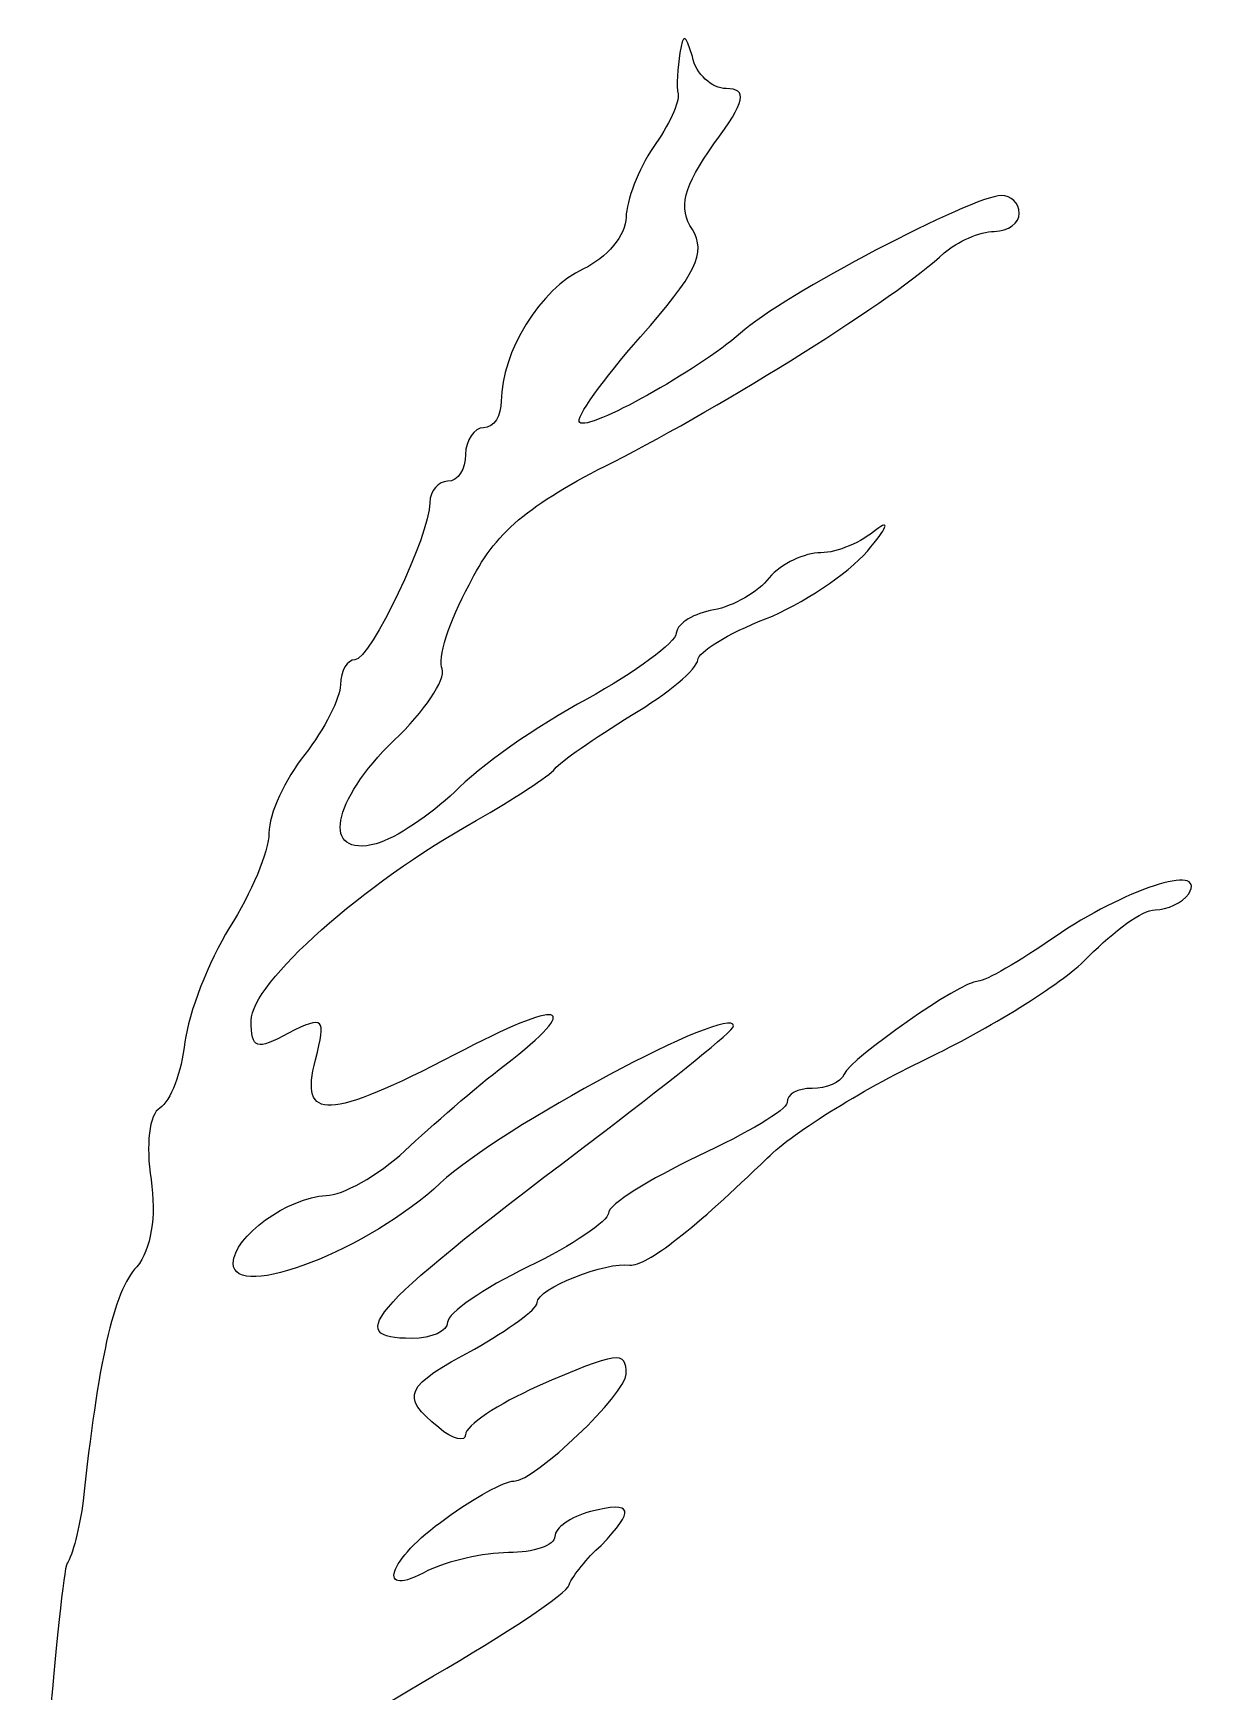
# Model space of a CAD drawing. Extents: x 0 to 69.4, y 0 to 30.3.
# Drawn here: x 61.368 to 62.509, y 27.136 to 28.748 of the extents above; entities that cross this region are included whole.
import ezdxf

# ---------------------------------------------------------------- set-up
doc = ezdxf.new("R2010")
doc.units = 0
doc.header["$MEASUREMENT"] = 0
doc.layers.get('0').update_dxf_attribs({"linetype": 'CONTINUOUS'})

msp = doc.modelspace()

# ---------------------------------------------------------------- linework, layer by layer
at = {"color": 0, "linetype": 'CONTINUOUS'}
msp.add_line((61.9968, 28.7293), (61.9968, 28.7293), dxfattribs=at)
for points in [[(62.009, 28.7258), (62.0021, 28.7485), (62.0003, 28.7485), (61.9968, 28.7293)], [(61.9968, 28.7293), (61.9951, 28.7154), (61.9933, 28.6964), (61.9951, 28.6894)], [(62.0419, 28.6946), (62.0281, 28.6946), (62.0125, 28.7085), (62.009, 28.7258)], [(62.0299, 28.6408), (62.0611, 28.6825), (62.0628, 28.6946), (62.0419, 28.6946)], [(61.9951, 28.6894), (61.9968, 28.6825), (61.9864, 28.6582), (61.9708, 28.6374)], [(61.9708, 28.6374), (61.9569, 28.6165), (61.9447, 28.5853), (61.9447, 28.5697)], [(62.009, 28.5575), (61.9951, 28.5783), (62.0003, 28.5992), (62.0299, 28.6408)], [(62.3093, 28.5906), (62.2815, 28.5906), (62.0958, 28.4933), (62.0558, 28.4568)], [(62.3267, 28.5732), (62.3267, 28.5836), (62.3181, 28.5906), (62.3093, 28.5906)], [(61.9447, 28.5697), (61.9447, 28.5524), (61.9257, 28.5297), (61.9031, 28.5193)], [(62.3024, 28.5558), (62.3163, 28.5558), (62.3267, 28.5644), (62.3267, 28.5732)], [(61.9586, 28.4533), (62.0125, 28.5142), (62.0229, 28.535), (62.009, 28.5575)], [(62.2538, 28.535), (62.266, 28.5454), (62.2885, 28.5558), (62.3024, 28.5558)], [(61.9326, 28.3318), (62.0385, 28.3857), (62.2086, 28.4915), (62.2538, 28.535)], [(61.9031, 28.5193), (61.8615, 28.5003), (61.8233, 28.4378), (61.8233, 28.3908)], [(61.8996, 28.37), (61.8944, 28.3735), (61.9222, 28.4117), (61.9586, 28.4533)], [(62.0558, 28.4568), (62.0142, 28.4204), (61.9083, 28.3614), (61.8996, 28.37)], [(61.8233, 28.3908), (61.8233, 28.3769), (61.8164, 28.3649), (61.806, 28.3649)], [(61.806, 28.3649), (61.7972, 28.3649), (61.7886, 28.3526), (61.7886, 28.3388)], [(61.7886, 28.3388), (61.7886, 28.3249), (61.7817, 28.3128), (61.7712, 28.3128)], [(61.7921, 28.2121), (61.8164, 28.2624), (61.8493, 28.2901), (61.9326, 28.3318)], [(61.7712, 28.3128), (61.7625, 28.3128), (61.7539, 28.304), (61.7539, 28.2919)], [(61.7539, 28.2919), (61.7539, 28.2607), (61.6965, 28.1392), (61.681, 28.1392)], [(62.1792, 28.245), (62.1982, 28.2676), (62.2017, 28.2763), (62.1878, 28.2658)], [(62.1878, 28.2658), (62.1739, 28.2538), (62.1496, 28.2433), (62.134, 28.2433)], [(62.0801, 28.179), (62.1149, 28.1929), (62.16, 28.2225), (62.1792, 28.245)], [(62.134, 28.2433), (62.1183, 28.2433), (62.0958, 28.2329), (62.0836, 28.219)], [(61.766, 28.1304), (61.7608, 28.1392), (61.7729, 28.1774), (61.7921, 28.2121)], [(62.0836, 28.219), (62.0732, 28.2051), (62.0489, 28.1913), (62.0299, 28.1878)], [(62.0299, 28.1878), (62.0107, 28.1843), (61.9951, 28.1756), (61.9933, 28.1651)], [(62.0142, 28.1392), (62.0142, 28.1461), (62.0437, 28.1651), (62.0801, 28.179)], [(61.9933, 28.1651), (61.9933, 28.1565), (61.9535, 28.1269), (61.9065, 28.101)], [(61.681, 28.1392), (61.674, 28.1392), (61.6671, 28.1288), (61.6671, 28.1149)], [(61.7192, 28.061), (61.7486, 28.0888), (61.7694, 28.12), (61.766, 28.1304)], [(61.95, 28.0853), (61.9847, 28.1061), (62.0142, 28.1304), (62.0142, 28.1392)], [(61.6671, 28.1149), (61.6671, 28.1026), (61.6514, 28.0714), (61.6324, 28.0471)], [(61.9065, 28.101), (61.8581, 28.0749), (61.8007, 28.035), (61.7782, 28.0107)], [(61.8754, 28.0332), (61.8806, 28.0401), (61.9135, 28.0628), (61.95, 28.0853)], [(61.6324, 28.0471), (61.6132, 28.0228), (61.5976, 27.9899), (61.5976, 27.9707)], [(61.7018, 27.9603), (61.6479, 27.9464), (61.6583, 28.0019), (61.7192, 28.061)], [(61.799, 27.9829), (61.8354, 28.0038), (61.8701, 28.0263), (61.8754, 28.0332)], [(61.7782, 28.0107), (61.7539, 27.9881), (61.7208, 27.9656), (61.7018, 27.9603)], [(61.5803, 27.7885), (61.5803, 27.8249), (61.6896, 27.9221), (61.799, 27.9829)], [(61.5976, 27.9707), (61.5976, 27.9533), (61.5803, 27.9117), (61.5594, 27.8788)], [(62.4915, 27.9117), (62.5089, 27.9429), (62.4274, 27.9151), (62.3614, 27.87)], [(62.4586, 27.8961), (62.4707, 27.8961), (62.4846, 27.9031), (62.4915, 27.9117)], [(62.3943, 27.851), (62.4186, 27.8753), (62.4464, 27.8961), (62.4586, 27.8961)], [(61.5594, 27.8788), (61.5386, 27.8457), (61.5194, 27.7954), (61.516, 27.7676)], [(62.3614, 27.87), (62.3267, 27.8457), (62.2937, 27.8267), (62.2868, 27.8267)], [(62.2417, 27.7538), (62.3024, 27.7832), (62.3718, 27.8267), (62.3943, 27.851)], [(62.2868, 27.8267), (62.2694, 27.8267), (62.1635, 27.7519), (62.1565, 27.7364)], [(62.0489, 27.7832), (62.0489, 27.8058), (61.8215, 27.6843), (61.7643, 27.6306)], [(61.8268, 27.745), (61.9049, 27.8058), (61.884, 27.811), (61.7782, 27.7554)], [(61.6167, 27.7763), (61.5854, 27.7589), (61.5803, 27.7607), (61.5803, 27.7885)], [(61.6428, 27.7503), (61.6532, 27.7919), (61.6514, 27.7936), (61.6167, 27.7763)], [(61.9239, 27.6808), (61.9917, 27.7329), (62.0489, 27.7781), (62.0489, 27.7832)], [(61.516, 27.7676), (61.5125, 27.7381), (61.5021, 27.7103), (61.4917, 27.7033)], [(61.7782, 27.7554), (61.6549, 27.6913), (61.6271, 27.6896), (61.6428, 27.7503)], [(61.7296, 27.6618), (61.7556, 27.6861), (61.799, 27.7242), (61.8268, 27.745)], [(62.0819, 27.6549), (62.1079, 27.6808), (62.1792, 27.7242), (62.2417, 27.7538)], [(62.1565, 27.7364), (62.1531, 27.7276), (62.1392, 27.7225), (62.1253, 27.7225)], [(62.101, 27.7086), (62.101, 27.7017), (62.0628, 27.6792), (62.0142, 27.6565)], [(62.1253, 27.7225), (62.1114, 27.7225), (62.101, 27.7172), (62.101, 27.7086)], [(61.4917, 27.7033), (61.4812, 27.6982), (61.4778, 27.6669), (61.4831, 27.634)], [(61.7365, 27.4794), (61.6687, 27.4794), (61.6931, 27.5072), (61.9239, 27.6808)], [(61.6532, 27.6183), (61.6687, 27.6183), (61.7035, 27.6375), (61.7296, 27.6618)], [(62.0142, 27.6565), (61.9674, 27.634), (61.9274, 27.6097), (61.9274, 27.601)], [(61.9482, 27.5507), (61.9639, 27.5489), (62.0125, 27.5871), (62.0819, 27.6549)], [(61.4831, 27.634), (61.4882, 27.5975), (61.4831, 27.5663), (61.4692, 27.5489)], [(61.7643, 27.6306), (61.6965, 27.5663), (61.5629, 27.5142), (61.5629, 27.5524)], [(61.5629, 27.5524), (61.5629, 27.5785), (61.6167, 27.6167), (61.6532, 27.6183)], [(61.9274, 27.601), (61.9274, 27.594), (61.8928, 27.5697), (61.8493, 27.5489)], [(61.4692, 27.5489), (61.4465, 27.5264), (61.431, 27.4535), (61.4171, 27.3215)], [(61.8493, 27.5489), (61.806, 27.5281), (61.7712, 27.5038), (61.7712, 27.4951)], [(61.8581, 27.5142), (61.8581, 27.5281), (61.9257, 27.5542), (61.9482, 27.5507)], [(61.7972, 27.469), (61.8303, 27.4882), (61.8581, 27.5072), (61.8581, 27.5142)], [(61.7712, 27.4951), (61.7712, 27.4864), (61.7556, 27.4794), (61.7365, 27.4794)], [(61.7625, 27.3926), (61.7243, 27.4239), (61.7296, 27.4326), (61.7972, 27.469)], [(61.9447, 27.4447), (61.9447, 27.4674), (61.9378, 27.4674), (61.8581, 27.4326)], [(61.8354, 27.3406), (61.8562, 27.3406), (61.9447, 27.4257), (61.9447, 27.4447)], [(61.8581, 27.4326), (61.8199, 27.4153), (61.7886, 27.3944), (61.7886, 27.3857)], [(61.7886, 27.3857), (61.7886, 27.3788), (61.7764, 27.3806), (61.7625, 27.3926)], [(61.7694, 27.3042), (61.7972, 27.325), (61.8268, 27.3406), (61.8354, 27.3406)], [(61.4171, 27.3215), (61.4136, 27.2954), (61.4067, 27.2676), (61.4015, 27.2607)], [(61.9204, 27.2781), (61.9535, 27.3128), (61.9517, 27.3215), (61.91, 27.3111)], [(61.7521, 27.2538), (61.7, 27.2243), (61.7122, 27.2642), (61.7694, 27.3042)], [(61.91, 27.3111), (61.891, 27.3058), (61.8754, 27.2954), (61.8754, 27.2868)], [(61.8754, 27.2868), (61.8754, 27.2781), (61.8546, 27.2711), (61.8303, 27.2711)], [(61.8893, 27.2399), (61.8928, 27.2486), (61.9065, 27.266), (61.9204, 27.2781)], [(61.4015, 27.2607), (61.3946, 27.2486), (61.3703, 26.9535), (61.3685, 26.8632)], [(61.8303, 27.2711), (61.806, 27.2711), (61.7712, 27.2625), (61.7521, 27.2538)], [(61.7574, 27.1514), (61.8268, 27.1914), (61.8875, 27.2313), (61.8893, 27.2399)], [(61.7174, 27.0924), (61.6028, 27.0472), (61.6185, 27.0699), (61.7574, 27.1514)]]:
    msp.add_open_spline(points, degree=3, dxfattribs=at)

doc.saveas('drawing.dxf')
